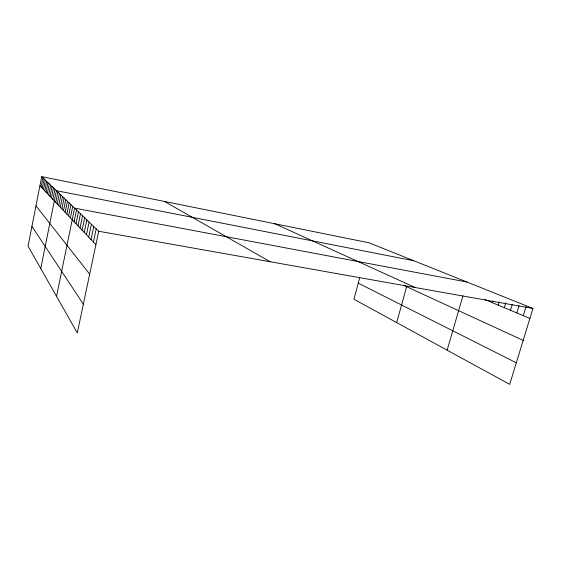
<?xml version="1.0" encoding="UTF-8"?>
<svg xmlns="http://www.w3.org/2000/svg" width="561" height="561" viewBox="0 0 561 561"><rect width="100%" height="100%" fill="white"/><g stroke="black" fill="none" stroke-linecap="round" stroke-linejoin="round"><path stroke-width="0.84" d="M41.717 176.638L28.05 246.167L77.292 332.932L98.715 231.258L41.717 176.638L369.054 242.808L532.95 308.466L509.704 384.362L353.942 299.251L359.727 277.625M41.107 186.974L42.917 177.781M42.306 188.237L44.137 178.952M43.527 189.527L45.378 180.144M44.775 190.845L46.654 181.364M46.051 192.185L47.951 182.606M47.355 193.559L49.277 183.882M48.688 194.962L50.637 185.179M50.048 196.392L52.019 186.504M51.444 197.858L53.435 187.865M52.867 199.358L54.887 189.253M40.771 268.586L56.366 190.67L413.857 260.76M55.77 202.416L57.839 192.086M57.243 203.966L59.347 193.524M58.758 205.557L60.883 194.997M60.308 207.191L62.46 196.511M61.885 208.853L64.073 198.054M63.512 210.564L65.721 199.639M65.167 212.31L67.411 201.259M66.871 214.099L69.143 202.914M68.61 215.929L70.917 204.618M70.398 217.808L72.734 206.357M56.535 296.369L74.599 208.145L466.934 282.022M74.101 221.714L76.513 209.975M76.03 223.741L78.47 211.855M78.007 225.817L80.482 213.783M80.034 227.955L82.551 215.768M82.116 230.15L84.676 217.801M84.255 232.401L86.857 219.891M86.457 234.715L89.094 222.037M88.715 237.093L91.401 224.246M91.036 239.54L93.771 226.511M93.435 242.057L96.204 228.853M396.655 322.596L406.634 286.72M447.131 350.169L462.909 295.885M492.285 302.66L492.754 301.096M498.231 305.149L499.171 301.993M504.297 307.694L505.727 302.912M510.489 310.289L512.186 304.658M516.821 312.94L519.037 305.626M523.287 315.654L526.043 306.622M98.715 231.258L532.95 308.466M484.332 299.322L529.9 318.424M274.813 223.755L415.28 287.548M403.731 285.381L523.175 340.387M358.248 283.172L516.309 362.806M164.471 201.448L270.199 261.749M39.929 185.74L95.896 244.652M35.974 205.852L89.676 274.147M31.935 226.399L83.351 304.16"/></g></svg>
